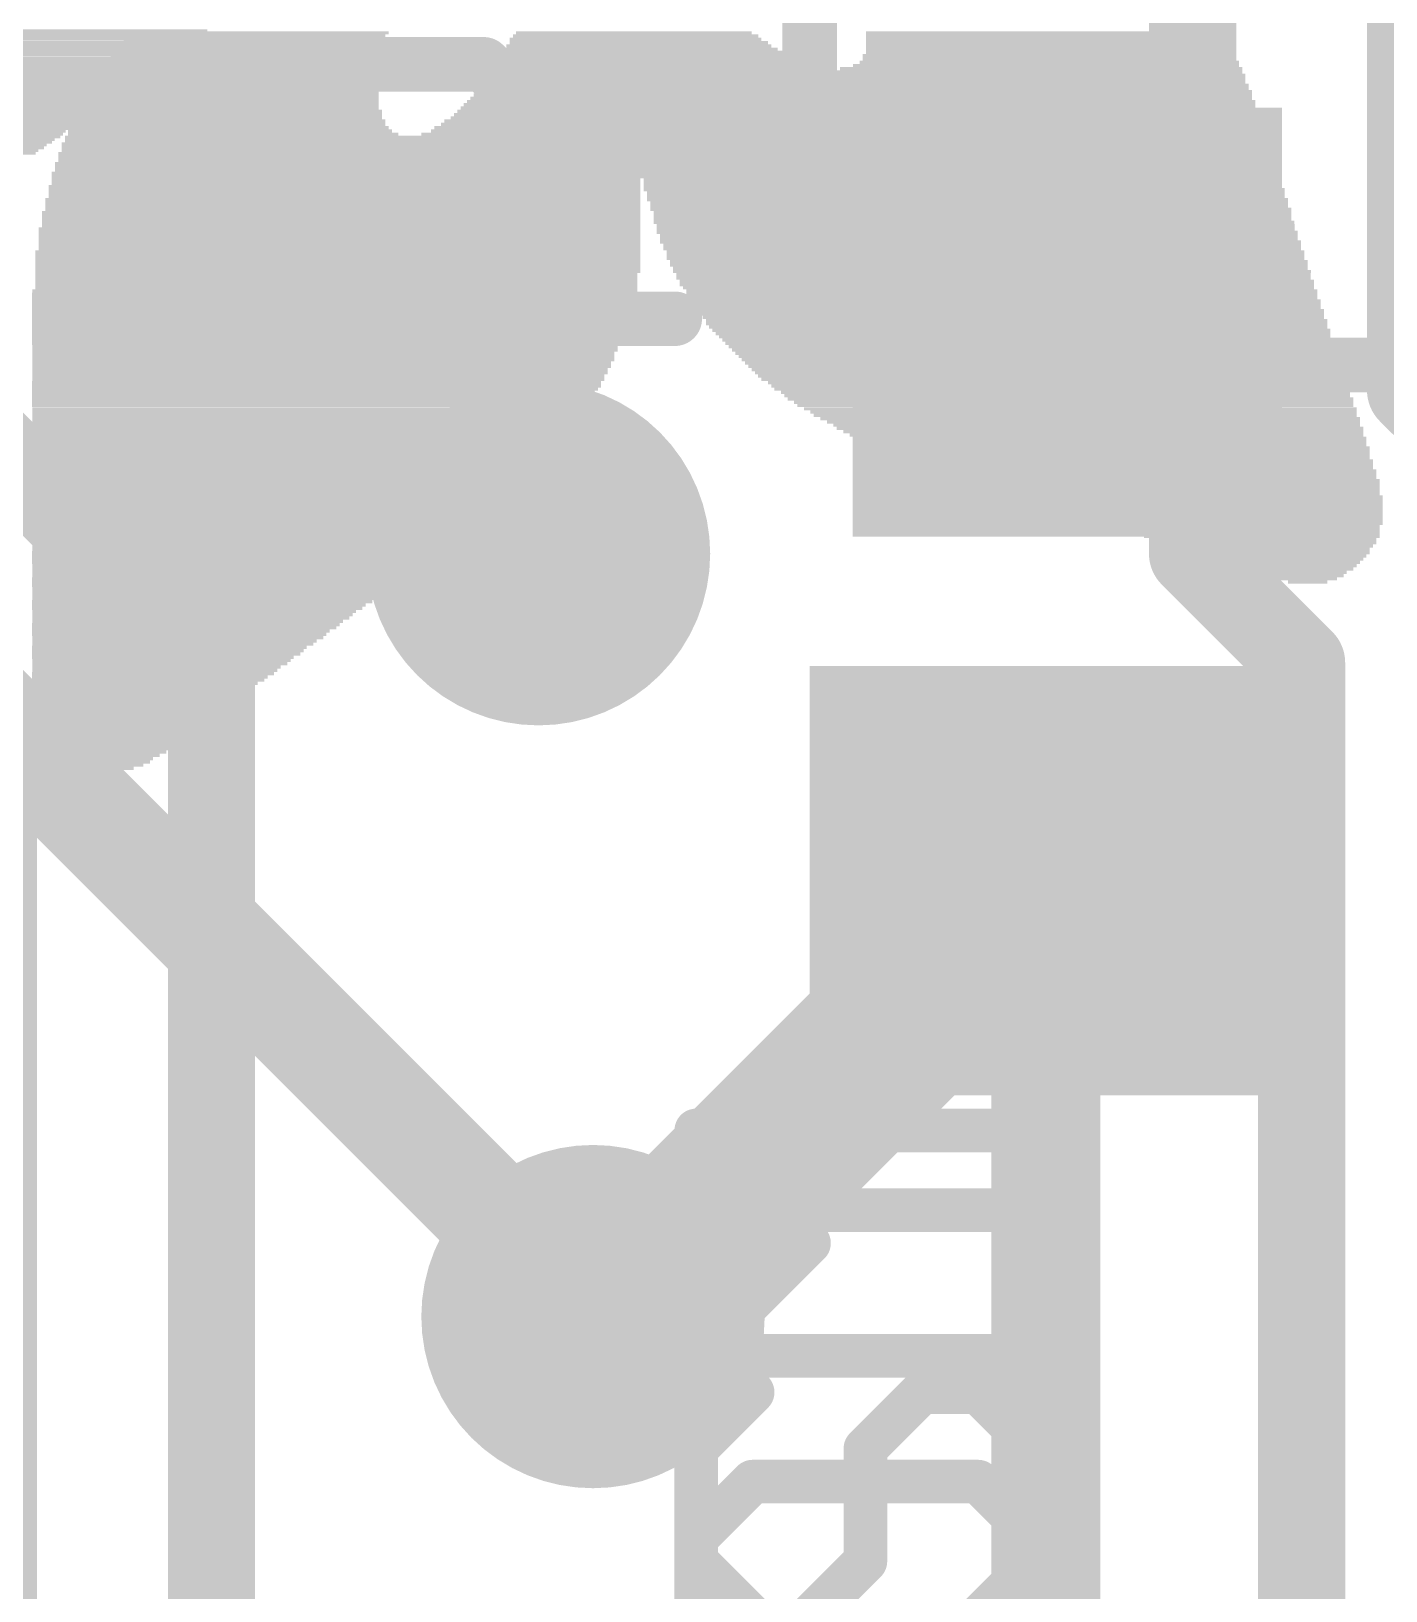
# Model space of a CAD drawing. Extents: x -0.1 to 35.7, y -0.1 to 17.9.
# Drawn here: x 27.266 to 30.422, y 3.933 to 7.568 of the extents above; entities that cross this region are included whole.
import ezdxf

# ---------------------------------------------------------------- set-up
doc = ezdxf.new("R2010")
doc.units = 0
for name, color, linetype in [('1', 12, 'CONTINUOUS'), ('16', 132, 'CONTINUOUS'), ('18', 110, 'CONTINUOUS'), ('21', 40, 'CONTINUOUS'), ('22', 6, 'CONTINUOUS')]:
    doc.layers.add(name, color=color, linetype=linetype)

# ---------------------------------------------------------------- blocks, each defined once
blk = doc.blocks.new('RECT')
blk.add_solid([(-0.5, -0.5), (0.5, -0.5), (-0.5, 0.5), (0.5, 0.5)])
blk = doc.blocks.new('ROUNDV')
at = {"const_width": 0.5}
blk.add_lwpolyline([(0, -0.25, 1), (0, 0.25, 1), (0, -0.25)], format="xyb", dxfattribs=at)

msp = doc.modelspace()

# ---------------------------------------------------------------- linework, layer by layer
at = {"layer": '1'}
for points, const_width in [([(25.527, 8.255), (27.686, 6.096)], 0.2032), ([(25.273, 7.747), (27.178, 5.842)], 0.2032), ([(27.686, 6.096), (27.686, 3.429)], 0.2032), ([(27.178, 5.842), (27.178, 2.667)], 0.2032), ([(29.63, 5.588), (28.614, 4.572)], 0.4064), ([(29.63, 5.588), (29.63, 3.517)], 0.254), ([(28.614, 4.572), (28.575, 4.572)], 0.4064)]:
    msp.add_lwpolyline(points, dxfattribs=dict(at, const_width=const_width))
for points, const_width in [([(27.7368, 6.096, 1), (27.6352, 6.096)], 0.1016), ([(27.6501, 6.0601, 1), (27.7219, 6.1319)], 0.1016), ([(27.2288, 5.842, 1), (27.1272, 5.842)], 0.1016), ([(27.1421, 5.8061, 1), (27.2139, 5.8779)], 0.1016), ([(29.7018, 5.5162, 1), (29.5582, 5.6598)], 0.2032), ([(29.6935, 5.588, 1), (29.5665, 5.588)], 0.127), ([(28.575, 4.6736, 1), (28.575, 4.4704)], 0.2032), ([(28.614, 4.4704, 1), (28.614, 4.6736)], 0.2032), ([(28.5422, 4.6438, 1), (28.6858, 4.5002)], 0.2032)]:
    msp.add_lwpolyline(points, format="xyb", dxfattribs=dict(at, const_width=const_width))
at = {"layer": '16'}
for points, const_width in [([(29.972, 6.35), (29.972, 9.144)], 0.2032), ([(30.48, 6.731), (30.48, 8.255)], 0.2032), ([(30.734, 6.477), (30.48, 6.731)], 0.2032), ([(26.6065, 6.5405), (28.575, 4.572)], 0.254), ([(30.226, 6.096), (29.972, 6.35)], 0.2032), ([(30.226, 3.4925), (30.226, 6.096)], 0.2032)]:
    msp.add_lwpolyline(points, dxfattribs=dict(at, const_width=const_width))
for points, const_width in [([(30.5159, 6.7669, 1), (30.4441, 6.6951)], 0.1016), ([(30.4292, 6.731, 1), (30.5308, 6.731)], 0.1016), ([(30.0079, 6.3859, 1), (29.9361, 6.3141)], 0.1016), ([(29.9212, 6.35, 1), (30.0228, 6.35)], 0.1016), ([(30.2768, 6.096, 1), (30.1752, 6.096)], 0.1016), ([(30.1901, 6.0601, 1), (30.2619, 6.1319)], 0.1016), ([(28.5301, 4.5271, 1), (28.6199, 4.6169)], 0.127)]:
    msp.add_lwpolyline(points, format="xyb", dxfattribs=dict(at, const_width=const_width))
at = {"layer": '21'}
for points, const_width in [([(29.08, 6.79), (29.08, 10.99)], 0.127), ([(27.8757, 7.3425), (28.024, 7.4908)], 0.127), ([(28.024, 7.4908), (28.3206, 7.4908)], 0.127), ([(28.3206, 7.4908), (28.4689, 7.3425)], 0.127), ([(28.4689, 7.1942), (28.7655, 7.4908)], 0.127), ([(27.8757, 6.8976), (27.8757, 7.3425)], 0.127), ([(28.4689, 7.3425), (28.4689, 6.8976)], 0.127), ([(28.7655, 6.8976), (27.8757, 6.8976)], 0.127), ([(31.88, 6.79), (29.08, 6.79)], 0.127), ([(28.8156, 4.6888), (28.8156, 4.9515)], 0.1016), ([(29.6037, 4.6888), (29.6037, 4.9515)], 0.1016), ([(29.6037, 4.8201), (28.8156, 4.8201)], 0.1016), ([(28.947, 4.3956), (28.8156, 4.2643)], 0.1016), ([(29.2097, 4.2643), (29.341, 4.3956)], 0.1016), ([(29.341, 4.3956), (29.4724, 4.3956)], 0.1016), ([(29.4724, 4.3956), (29.6037, 4.2643)], 0.1016), ([(28.8156, 4.2643), (28.8156, 4.0016)], 0.1016), ([(29.2097, 4.0016), (29.2097, 4.2643)], 0.1016), ([(29.6037, 4.2643), (29.6037, 4.0016)], 0.1016), ([(28.8156, 4.0016), (28.947, 3.8702)], 0.1016), ([(29.0783, 3.8702), (29.2097, 4.0016)], 0.1016), ([(29.6037, 4.0016), (29.4724, 3.8702)], 0.1016)]:
    msp.add_lwpolyline(points, dxfattribs=dict(at, const_width=const_width))
for points, const_width in [([(28.024, 7.5225, 1), (28.024, 7.459)], 0.0635), ([(28.0465, 7.4683, 1), (28.0016, 7.5132)], 0.0635), ([(28.3431, 7.5132, 1), (28.2982, 7.4683)], 0.0635), ([(28.3206, 7.459, 1), (28.3206, 7.5225)], 0.0635), ([(28.788, 7.4683, 1), (28.743, 7.5132)], 0.0635), ([(27.8533, 7.365, 1), (27.8982, 7.32)], 0.0635), ([(27.9075, 7.3425, 1), (27.844, 7.3425)], 0.0635), ([(28.5007, 7.3425, 1), (28.4372, 7.3425)], 0.0635), ([(28.4465, 7.32, 1), (28.4914, 7.365)], 0.0635), ([(28.4465, 7.2167, 1), (28.4914, 7.1718)], 0.0635), ([(27.8757, 6.9294, 1), (27.8757, 6.8659)], 0.0635), ([(28.7655, 6.8659, 1), (28.7655, 6.9294)], 0.0635), ([(27.844, 6.8976, 1), (27.9075, 6.8976)], 0.0635), ([(28.4372, 6.8976, 1), (28.5007, 6.8976)], 0.0635), ([(29.08, 6.8217, 1), (29.08, 6.7583)], 0.0635), ([(29.0483, 6.79, 1), (29.1118, 6.79)], 0.0635), ([(28.841, 4.9515, 1), (28.7902, 4.9515)], 0.0508), ([(29.6291, 4.9515, 1), (29.5783, 4.9515)], 0.0508), ([(28.8156, 4.8456, 1), (28.8156, 4.7947)], 0.0508), ([(29.6037, 4.7947, 1), (29.6037, 4.8456)], 0.0508), ([(28.7902, 4.6888, 1), (28.841, 4.6888)], 0.0508), ([(29.5783, 4.6888, 1), (29.6291, 4.6888)], 0.0508), ([(28.9649, 4.3776, 1), (28.929, 4.4136)], 0.0508), ([(29.341, 4.421, 1), (29.341, 4.3702)], 0.0508), ([(29.359, 4.3776, 1), (29.323, 4.4136)], 0.0508), ([(29.4903, 4.4136, 1), (29.4544, 4.3776)], 0.0508), ([(29.4724, 4.3702, 1), (29.4724, 4.421)], 0.0508), ([(28.841, 4.2643, 1), (28.7902, 4.2643)], 0.0508), ([(28.7977, 4.2822, 1), (28.8336, 4.2463)], 0.0508), ([(29.2351, 4.2643, 1), (29.1843, 4.2643)], 0.0508), ([(29.1917, 4.2822, 1), (29.2276, 4.2463)], 0.0508), ([(29.6291, 4.2643, 1), (29.5783, 4.2643)], 0.0508), ([(29.5857, 4.2463, 1), (29.6217, 4.2822)], 0.0508), ([(28.8336, 4.0195, 1), (28.7977, 3.9836)], 0.0508), ([(29.2276, 3.9836, 1), (29.1917, 4.0195)], 0.0508), ([(29.6217, 3.9836, 1), (29.5857, 4.0195)], 0.0508), ([(28.7902, 4.0016, 1), (28.841, 4.0016)], 0.0508), ([(29.1843, 4.0016, 1), (29.2351, 4.0016)], 0.0508), ([(29.5783, 4.0016, 1), (29.6291, 4.0016)], 0.0508)]:
    msp.add_lwpolyline(points, format="xyb", dxfattribs=dict(at, const_width=const_width))
at = {"layer": '22', "const_width": 0.1016}
for points in [[(29.6037, 5.0059), (28.8156, 5.0059)], [(28.8156, 5.0059), (29.0783, 4.7432)], [(29.0783, 4.7432), (28.8156, 4.4805)], [(28.8156, 4.4805), (29.6037, 4.4805)], [(28.8156, 4.056), (28.947, 4.1874)], [(28.947, 4.1874), (29.4724, 4.1874)], [(29.4724, 4.1874), (29.6037, 4.056)], [(28.8156, 3.7933), (28.8156, 4.056)], [(29.6037, 4.056), (29.6037, 3.7933)]]:
    msp.add_lwpolyline(points, dxfattribs=at)
at = {"layer": '22', "const_width": 0.0508}
for points in [[(28.8156, 5.0313, 1), (28.8156, 4.9805)], [(28.8336, 5.0239, 1), (28.7977, 4.988)], [(29.6037, 4.9805, 1), (29.6037, 5.0313)], [(29.0963, 4.7253, 1), (29.0604, 4.7612)], [(29.0604, 4.7253, 1), (29.0963, 4.7612)], [(28.8156, 4.5059, 1), (28.8156, 4.4551)], [(28.7977, 4.4985, 1), (28.8336, 4.4626)], [(29.6037, 4.4551, 1), (29.6037, 4.5059)], [(28.947, 4.2128, 1), (28.947, 4.162)], [(28.9649, 4.1694, 1), (28.929, 4.2053)], [(29.4903, 4.2053, 1), (29.4544, 4.1694)], [(29.4724, 4.162, 1), (29.4724, 4.2128)], [(28.841, 4.056, 1), (28.7902, 4.056)], [(28.7977, 4.074, 1), (28.8336, 4.038)], [(29.6291, 4.056, 1), (29.5783, 4.056)], [(29.5857, 4.038, 1), (29.6217, 4.074)]]:
    msp.add_lwpolyline(points, format="xyb", dxfattribs=at)

# ---------------------------------------------------------------- block references
at = {"layer": '1', "rotation": 270}
msp.add_blockref('RECT', (29.68, 6.89), dxfattribs=at)
at = {"layer": '1', "xscale": 1.1}
msp.add_blockref('RECT', (29.63, 5.588), dxfattribs=at)
at = {"layer": '18', "xscale": 0.8001, "yscale": 0.8001}
for p in [(28.448, 6.35), (28.448, 6.35), (28.575, 4.572), (28.575, 4.572)]:
    msp.add_blockref('ROUNDV', p, dxfattribs=at)
at = {"layer": '21'}
for p, xscale, yscale in [((27.1368, 7.5629), 1.0541, 0.0063), ((27.1463, 7.5692), 1.0605, 0.0064), ((27.0733, 7.5248), 1.0795, 0.0063), ((27.0859, 7.5311), 1.0668, 0.0064), ((27.0954, 7.5375), 1.0605, 0.0063), ((27.1082, 7.5438), 1.0605, 0.0064), ((27.1177, 7.5502), 1.0541, 0.0063), ((27.1272, 7.5565), 1.0604, 0.0064), ((26.9621, 7.4867), 1.2002, 0.0063), ((26.9907, 7.493), 1.1557, 0.0064), ((27.0129, 7.4994), 1.124, 0.0063), ((27.0288, 7.5057), 1.1176, 0.0064), ((27.0447, 7.5121), 1.0985, 0.0063), ((27.0573, 7.5184), 1.0859, 0.0064), ((26.2128, 7.4803), 2.6734, 0.0064), ((26.2128, 7.474), 2.6606, 0.0063), ((26.216, 7.4676), 2.6289, 0.0064), ((26.2192, 7.4613), 2.6099, 0.0063), ((26.2192, 7.4549), 2.5845, 0.0064), ((26.2255, 7.4486), 2.559, 0.0063), ((26.2319, 7.4422), 2.5337, 0.0064), ((26.2351, 7.4359), 2.5019, 0.0063), ((26.2446, 7.4295), 2.4701, 0.0064), ((26.2605, 7.4232), 2.4257, 0.0063), ((26.3557, 7.4168), 2.2098, 0.0064), ((26.6256, 7.4104), 1.6573, 0.0063), ((26.6288, 7.4041), 1.6383, 0.0064), ((26.6256, 7.3978), 1.6193, 0.0063), ((26.6192, 7.3851), 1.5938, 0.0063), ((26.6256, 7.3914), 1.6065, 0.0064), ((26.6192, 7.3787), 1.5812, 0.0064), ((26.6129, 7.3723), 1.5685, 0.0063), ((26.7335, 7.366), 1.3144, 0.0064), ((26.7399, 7.3597), 1.2891, 0.0063), ((26.7399, 7.3533), 1.2637, 0.0064), ((26.7399, 7.347), 1.2509, 0.0063), ((26.7431, 7.3406), 1.2319, 0.0064), ((26.7399, 7.3342), 1.2129, 0.0063), ((26.7399, 7.3279), 1.2001, 0.0064), ((26.7399, 7.3216), 1.1875, 0.0063), ((26.7367, 7.3152), 1.1684, 0.0064), ((26.7367, 7.3089), 1.1557, 0.0063), ((26.7335, 7.3025), 1.1366, 0.0064), ((26.7335, 7.2961), 1.124, 0.0063), ((26.7304, 7.2898), 1.1049, 0.0064), ((26.7303, 7.2835), 1.0922, 0.0063)]:
    msp.add_blockref('RECT', p, dxfattribs=dict(at, xscale=xscale, yscale=yscale))
at = {"layer": '22', "rotation": 180}
for p, xscale, yscale in [((27.7978, 7.5641), 0.6019, 0.0076), ((28.6703, 7.5641), 0.5487, 0.0076), ((29.6266, 7.5641), 0.8305, 0.0076), ((27.7711, 7.526), 0.6248, 0.0076), ((27.7787, 7.5337), 0.6248, 0.0077), ((27.7825, 7.5413), 0.6172, 0.0076), ((27.7863, 7.5489), 0.6096, 0.0076), ((27.7901, 7.5565), 0.602, 0.0076), ((28.6817, 7.5337), 0.6172, 0.0077), ((28.6893, 7.526), 0.6324, 0.0076), ((28.6741, 7.5489), 0.5867, 0.0076), ((28.6817, 7.5413), 0.602, 0.0076), ((28.6741, 7.5565), 0.5715, 0.0076), ((29.6304, 7.5565), 0.8382, 0.0076), ((29.6304, 7.5489), 0.8382, 0.0076), ((29.6342, 7.5413), 0.8458, 0.0076), ((29.6342, 7.5337), 0.8458, 0.0077), ((29.638, 7.526), 0.8534, 0.0076), ((27.7597, 7.4956), 0.6477, 0.0077), ((27.7597, 7.4879), 0.6477, 0.0076), ((27.7635, 7.5032), 0.6401, 0.0076), ((27.7673, 7.5108), 0.6325, 0.0076), ((27.7711, 7.5184), 0.6248, 0.0076), ((28.7198, 7.4879), 0.7391, 0.0076), ((28.7084, 7.4956), 0.7163, 0.0077), ((28.7045, 7.5032), 0.6934, 0.0076), ((28.6931, 7.5184), 0.6554, 0.0076), ((28.7007, 7.5108), 0.6706, 0.0076), ((29.6303, 7.4879), 0.8991, 0.0076), ((29.638, 7.4956), 0.8839, 0.0077), ((29.638, 7.5108), 0.8687, 0.0076), ((29.638, 7.5032), 0.8687, 0.0076), ((29.638, 7.5184), 0.8534, 0.0076), ((27.7406, 7.4498), 0.6706, 0.0076), ((27.7444, 7.4575), 0.663, 0.0077), ((27.7483, 7.4727), 0.6553, 0.0076), ((27.7483, 7.4651), 0.6553, 0.0076), ((27.7521, 7.4803), 0.6477, 0.0076), ((29.2075, 7.4498), 1.7755, 0.0076), ((29.2112, 7.4575), 1.7679, 0.0077), ((29.2113, 7.4727), 1.7526, 0.0076), ((29.2151, 7.4651), 1.7602, 0.0076), ((28.7389, 7.4803), 0.7925, 0.0076), ((29.619, 7.4803), 0.9373, 0.0076), ((27.733, 7.4194), 0.6858, 0.0077), ((27.7368, 7.4346), 0.6782, 0.0076), ((27.7368, 7.427), 0.6782, 0.0076), ((27.7406, 7.4422), 0.6706, 0.0076), ((29.2036, 7.4194), 1.8135, 0.0077), ((29.2075, 7.427), 1.8059, 0.0076), ((29.2075, 7.4422), 1.7907, 0.0076), ((29.2075, 7.4346), 1.7907, 0.0076), ((27.7292, 7.3813), 0.7087, 0.0077), ((27.7254, 7.3889), 0.7011, 0.0076), ((27.7292, 7.4041), 0.6934, 0.0076), ((27.7292, 7.3965), 0.6934, 0.0076), ((27.733, 7.4117), 0.6858, 0.0076), ((29.1923, 7.3813), 1.8669, 0.0077), ((29.1922, 7.3889), 1.8516, 0.0076), ((29.196, 7.3965), 1.844, 0.0076), ((29.1998, 7.4041), 1.8364, 0.0076), ((29.1998, 7.4117), 1.8212, 0.0076), ((27.7254, 7.3432), 0.7467, 0.0077), ((27.7254, 7.3584), 0.7315, 0.0076), ((27.7254, 7.3508), 0.7315, 0.0076), ((27.7254, 7.3736), 0.7163, 0.0076), ((27.7254, 7.366), 0.7163, 0.0076), ((29.1694, 7.3432), 1.9279, 0.0077), ((29.177, 7.3508), 1.9126, 0.0076), ((29.1808, 7.3584), 1.905, 0.0076), ((29.1846, 7.366), 1.8822, 0.0076), ((29.1884, 7.3736), 1.8746, 0.0076), ((28.7426, 7.3051), 2.8118, 0.0077), ((28.7427, 7.3203), 2.7965, 0.0076), ((28.7465, 7.3127), 2.8041, 0.0076), ((27.7292, 7.3355), 0.7544, 0.0076), ((27.7368, 7.3279), 0.7696, 0.0076), ((29.1579, 7.3279), 1.966, 0.0076), ((29.1694, 7.3355), 1.9431, 0.0076), ((28.7426, 7.2822), 2.827, 0.0076), ((28.7426, 7.2746), 2.827, 0.0076), ((28.7465, 7.267), 2.8347, 0.0077), ((28.7426, 7.2974), 2.8118, 0.0076), ((28.7464, 7.2898), 2.8194, 0.0076), ((28.7427, 7.2365), 2.8575, 0.0076), ((28.7427, 7.2593), 2.8423, 0.0076), ((28.7427, 7.2517), 2.8423, 0.0076), ((28.7465, 7.2441), 2.8499, 0.0076), ((27.9959, 7.206), 1.3792, 0.0076), ((27.9959, 7.1984), 1.3792, 0.0076), ((28.7427, 7.2289), 2.8575, 0.0077), ((27.9997, 7.2212), 1.3716, 0.0076), ((27.9997, 7.2136), 1.3716, 0.0076), ((29.4361, 7.2212), 1.4859, 0.0076), ((29.4361, 7.2136), 1.4859, 0.0076), ((29.4361, 7.206), 1.4859, 0.0076), ((29.4398, 7.1984), 1.4935, 0.0076), ((27.9921, 7.1755), 1.3869, 0.0076), ((27.9921, 7.1679), 1.3869, 0.0076), ((27.9921, 7.1603), 1.3869, 0.0076), ((27.9959, 7.1908), 1.3792, 0.0077), ((27.9959, 7.1831), 1.3792, 0.0076), ((29.4474, 7.1755), 1.4935, 0.0076), ((29.4437, 7.1908), 1.4859, 0.0077), ((29.4437, 7.1831), 1.4859, 0.0076), ((29.4513, 7.1679), 1.4859, 0.0076), ((29.4513, 7.1603), 1.4859, 0.0076), ((27.9883, 7.145), 1.3945, 0.0076), ((27.9883, 7.1374), 1.3945, 0.0076), ((27.9883, 7.1298), 1.3945, 0.0076), ((27.9883, 7.1222), 1.3945, 0.0076), ((27.9921, 7.1527), 1.3869, 0.0077), ((29.4551, 7.1527), 1.4936, 0.0077), ((29.459, 7.145), 1.4859, 0.0076), ((29.459, 7.1374), 1.4859, 0.0076), ((29.459, 7.1298), 1.4859, 0.0076), ((29.4627, 7.1222), 1.4935, 0.0076), ((27.9845, 7.1069), 1.4021, 0.0076), ((27.9845, 7.0993), 1.4021, 0.0076), ((27.9845, 7.0917), 1.4021, 0.0076), ((27.9883, 7.1146), 1.3945, 0.0077), ((29.4666, 7.1146), 1.4859, 0.0077), ((29.4666, 7.1069), 1.4859, 0.0076), ((29.4703, 7.0993), 1.4935, 0.0076), ((29.4742, 7.0917), 1.4859, 0.0076), ((27.9807, 7.0536), 1.4097, 0.0076), ((27.9845, 7.0841), 1.4021, 0.0076), ((27.9845, 7.0765), 1.4021, 0.0077), ((27.9845, 7.0688), 1.4021, 0.0076), ((27.9845, 7.0612), 1.4021, 0.0076), ((29.4742, 7.0841), 1.4859, 0.0076), ((29.4779, 7.0765), 1.4935, 0.0077), ((29.4818, 7.0688), 1.4859, 0.0076), ((29.4818, 7.0612), 1.4859, 0.0076), ((29.4894, 7.0536), 1.4859, 0.0076), ((27.9807, 7.046), 1.4097, 0.0076), ((27.9807, 7.0384), 1.4097, 0.0077), ((27.9807, 7.0307), 1.4097, 0.0076), ((27.9807, 7.0231), 1.4097, 0.0076), ((27.9807, 7.0155), 1.4097, 0.0076), ((29.4894, 7.046), 1.4859, 0.0076), ((29.4894, 7.0384), 1.4859, 0.0077), ((29.4971, 7.0307), 1.4859, 0.0076), ((29.4971, 7.0231), 1.4859, 0.0076), ((29.5008, 7.0155), 1.4783, 0.0076), ((27.9807, 7.0079), 1.4097, 0.0076), ((27.9769, 7.0003), 1.4021, 0.0077), ((27.9769, 6.9926), 1.4021, 0.0076), ((27.9769, 6.985), 1.4021, 0.0076), ((27.9769, 6.9774), 1.4021, 0.0076), ((29.5047, 7.0079), 1.4859, 0.0076), ((29.5084, 7.0003), 1.4783, 0.0077), ((29.5084, 6.9926), 1.4783, 0.0076), ((29.516, 6.985), 1.4783, 0.0076), ((29.516, 6.9774), 1.4783, 0.0076), ((27.9731, 6.9622), 1.4097, 0.0077), ((27.9692, 6.9545), 1.402, 0.0076), ((27.9692, 6.9469), 1.402, 0.0076), ((27.9692, 6.9393), 1.402, 0.0076), ((27.9769, 6.9698), 1.4021, 0.0076), ((29.5199, 6.9698), 1.4707, 0.0076), ((29.5275, 6.9622), 1.4706, 0.0077), ((29.5275, 6.9545), 1.4706, 0.0076), ((29.5313, 6.9469), 1.463, 0.0076), ((29.5351, 6.9393), 1.4706, 0.0076), ((27.9692, 6.9317), 1.402, 0.0076), ((27.9654, 6.9241), 1.3944, 0.0077), ((27.9654, 6.9164), 1.3944, 0.0076), ((27.9654, 6.9088), 1.3944, 0.0076), ((29.5389, 6.9317), 1.463, 0.0076), ((29.5427, 6.9241), 1.4554, 0.0077), ((29.5465, 6.9164), 1.4631, 0.0076), ((29.5504, 6.9088), 1.4555, 0.0076), ((27.9616, 6.9012), 1.3868, 0.0076), ((27.9616, 6.8936), 1.3868, 0.0076), ((27.9616, 6.886), 1.3868, 0.0077), ((27.9616, 6.8783), 1.3868, 0.0076), ((27.9578, 6.8707), 1.3792, 0.0076), ((29.5542, 6.9012), 1.4478, 0.0076), ((29.5618, 6.8936), 1.4478, 0.0076), ((29.5618, 6.886), 1.4478, 0.0077), ((29.5656, 6.8783), 1.4402, 0.0076), ((29.5732, 6.8707), 1.4402, 0.0076), ((27.9578, 6.8631), 1.3792, 0.0076), ((27.954, 6.8555), 1.3716, 0.0076), ((27.954, 6.8479), 1.3716, 0.0077), ((27.954, 6.8402), 1.3716, 0.0076), ((27.9502, 6.8326), 1.3639, 0.0076), ((29.577, 6.8631), 1.4326, 0.0076), ((29.5809, 6.8555), 1.4249, 0.0076), ((29.5885, 6.8479), 1.4249, 0.0077), ((29.5922, 6.8402), 1.4173, 0.0076), ((29.5961, 6.8326), 1.4097, 0.0076), ((27.9502, 6.825), 1.3639, 0.0076), ((27.9426, 6.7945), 1.3487, 0.0076), ((27.9464, 6.8174), 1.3563, 0.0076), ((27.9464, 6.8098), 1.3563, 0.0077), ((27.9464, 6.8021), 1.3563, 0.0076), ((29.6037, 6.825), 1.4097, 0.0076), ((29.6075, 6.8174), 1.402, 0.0076), ((29.6113, 6.8098), 1.3944, 0.0077), ((29.619, 6.8021), 1.3945, 0.0076), ((29.6227, 6.7945), 1.3869, 0.0076), ((27.9426, 6.7869), 1.3487, 0.0076), ((27.935, 6.764), 1.3335, 0.0076), ((27.9388, 6.7793), 1.3411, 0.0076), ((27.9388, 6.7717), 1.3411, 0.0077), ((29.6266, 6.7869), 1.3793, 0.0076), ((29.6342, 6.7793), 1.3792, 0.0076), ((29.638, 6.7717), 1.3716, 0.0077), ((29.6418, 6.764), 1.364, 0.0076), ((27.935, 6.7564), 1.3335, 0.0076), ((27.9311, 6.7488), 1.3258, 0.0076), ((27.9311, 6.7412), 1.3258, 0.0076), ((27.9273, 6.7336), 1.3182, 0.0077), ((27.9235, 6.7259), 1.3106, 0.0076), ((29.6494, 6.7564), 1.364, 0.0076), ((29.6571, 6.7488), 1.3487, 0.0076), ((29.6608, 6.7412), 1.3411, 0.0076), ((29.6684, 6.7336), 1.3411, 0.0077), ((29.6761, 6.7259), 1.3259, 0.0076), ((27.9235, 6.7183), 1.3106, 0.0076), ((27.9197, 6.7107), 1.303, 0.0076), ((27.9197, 6.7031), 1.303, 0.0076), ((27.9159, 6.6955), 1.2954, 0.0077), ((27.9121, 6.6878), 1.2877, 0.0076), ((29.6799, 6.7183), 1.3182, 0.0076), ((29.6875, 6.7107), 1.3182, 0.0076), ((29.6951, 6.7031), 1.303, 0.0076), ((29.6989, 6.6955), 1.2954, 0.0077), ((29.7104, 6.6878), 1.2878, 0.0076), ((27.9121, 6.6802), 1.2877, 0.0076), ((27.9045, 6.665), 1.2725, 0.0076), ((27.9083, 6.6726), 1.2801, 0.0076), ((27.9007, 6.6574), 1.2649, 0.0077), ((27.9007, 6.6497), 1.2649, 0.0076), ((29.718, 6.6802), 1.2726, 0.0076), ((29.7218, 6.6726), 1.265, 0.0076), ((29.7333, 6.665), 1.2573, 0.0076), ((29.7409, 6.6574), 1.2421, 0.0077), ((29.7485, 6.6497), 1.2268, 0.0076), ((27.8969, 6.6421), 1.2573, 0.0076), ((27.893, 6.6345), 1.2496, 0.0076), ((27.8892, 6.6269), 1.242, 0.0076), ((27.8892, 6.6193), 1.242, 0.0077), ((29.7561, 6.6421), 1.2268, 0.0076), ((29.7637, 6.6345), 1.2116, 0.0076), ((29.7714, 6.6269), 1.1963, 0.0076), ((29.7828, 6.6193), 1.1887, 0.0077), ((27.8854, 6.6116), 1.2344, 0.0076), ((27.8816, 6.604), 1.2268, 0.0076), ((27.8778, 6.5964), 1.2192, 0.0076), ((27.874, 6.5888), 1.2115, 0.0076), ((27.874, 6.5812), 1.2115, 0.0077), ((29.7942, 6.6116), 1.1658, 0.0076), ((29.8018, 6.604), 1.1506, 0.0076), ((29.8132, 6.5964), 1.143, 0.0076), ((29.8247, 6.5888), 1.1201, 0.0076), ((29.8323, 6.5812), 1.1049, 0.0077), ((27.8664, 6.5659), 1.1963, 0.0076), ((27.8588, 6.5507), 1.1811, 0.0076), ((27.8549, 6.5431), 1.1734, 0.0077), ((27.8702, 6.5735), 1.2039, 0.0076), ((27.8626, 6.5583), 1.1887, 0.0076), ((29.8437, 6.5735), 1.082, 0.0076), ((29.859, 6.5659), 1.0668, 0.0076), ((29.8704, 6.5583), 1.044, 0.0076), ((29.8819, 6.5507), 1.0211, 0.0076), ((29.8971, 6.5431), 1.0059, 0.0077), ((27.8511, 6.5354), 1.1658, 0.0076), ((27.8473, 6.5278), 1.1582, 0.0076), ((27.8435, 6.5202), 1.1506, 0.0076), ((27.8397, 6.5126), 1.143, 0.0076), ((27.8359, 6.505), 1.1353, 0.0077), ((29.9085, 6.5354), 0.983, 0.0076), ((29.92, 6.5278), 0.9601, 0.0076), ((29.9352, 6.5202), 0.9449, 0.0076), ((29.9466, 6.5126), 0.922, 0.0076), ((29.9619, 6.505), 0.8915, 0.0077), ((27.8283, 6.4897), 1.1201, 0.0076), ((27.8207, 6.4745), 1.1049, 0.0076), ((27.8168, 6.4668), 1.0972, 0.0077), ((27.8321, 6.4973), 1.1277, 0.0076), ((27.8245, 6.4821), 1.1125, 0.0076), ((29.9733, 6.4973), 0.8687, 0.0076), ((29.9847, 6.4897), 0.8458, 0.0076), ((29.9999, 6.4821), 0.8306, 0.0076), ((30.0114, 6.4745), 0.8077, 0.0076), ((30.0228, 6.4668), 0.7848, 0.0077), ((27.813, 6.4592), 1.0896, 0.0076), ((27.8054, 6.4516), 1.0744, 0.0076), ((27.8016, 6.444), 1.0668, 0.0076), ((27.7978, 6.4364), 1.0591, 0.0076), ((30.0342, 6.4592), 0.762, 0.0076), ((30.0457, 6.4516), 0.7391, 0.0076), ((30.0571, 6.444), 0.7163, 0.0076), ((30.0685, 6.4364), 0.6934, 0.0076), ((27.7826, 6.4135), 1.0287, 0.0076), ((27.7787, 6.4059), 1.021, 0.0076), ((27.7711, 6.3983), 1.0058, 0.0076), ((27.794, 6.4287), 1.0515, 0.0077), ((27.7864, 6.4211), 1.0363, 0.0076), ((30.08, 6.4287), 0.6705, 0.0077), ((30.0914, 6.4211), 0.6477, 0.0076), ((30.099, 6.4135), 0.6172, 0.0076), ((30.1104, 6.4059), 0.5944, 0.0076), ((30.1219, 6.3983), 0.5715, 0.0076), ((27.7673, 6.3906), 0.9982, 0.0077), ((27.7635, 6.383), 0.9906, 0.0076), ((27.7521, 6.3678), 0.9677, 0.0076), ((27.7445, 6.3602), 0.9525, 0.0076), ((27.7559, 6.3754), 0.9753, 0.0076), ((30.1333, 6.3906), 0.5486, 0.0077), ((30.1409, 6.383), 0.5182, 0.0076), ((30.1524, 6.3754), 0.4953, 0.0076), ((30.16, 6.3678), 0.4649, 0.0076), ((30.1676, 6.3602), 0.4343, 0.0076), ((27.7406, 6.3525), 0.9448, 0.0077), ((27.7368, 6.3449), 0.9372, 0.0076), ((27.7292, 6.3373), 0.922, 0.0076), ((27.7254, 6.3297), 0.9144, 0.0076), ((27.7216, 6.3221), 0.9067, 0.0076), ((30.179, 6.3525), 0.4114, 0.0077), ((30.1866, 6.3449), 0.381, 0.0076), ((30.1943, 6.3373), 0.3505, 0.0076), ((30.2019, 6.3297), 0.3201, 0.0076), ((30.2095, 6.3221), 0.2896, 0.0076), ((27.714, 6.3144), 0.8915, 0.0077), ((27.7064, 6.2992), 0.8763, 0.0076), ((27.6987, 6.2916), 0.861, 0.0076), ((27.7102, 6.3068), 0.8839, 0.0076), ((30.2171, 6.3144), 0.259, 0.0077), ((30.2209, 6.3068), 0.221, 0.0076), ((30.2286, 6.2992), 0.1905, 0.0076), ((30.2362, 6.2916), 0.1447, 0.0076), ((27.6949, 6.284), 0.8534, 0.0076), ((27.6873, 6.2763), 0.8382, 0.0077), ((27.6835, 6.2687), 0.8305, 0.0076), ((27.6797, 6.2611), 0.8229, 0.0076), ((27.6721, 6.2535), 0.8077, 0.0076), ((30.24, 6.284), 0.0915, 0.0076), ((27.6683, 6.2459), 0.8001, 0.0076), ((27.6644, 6.2383), 0.7924, 0.0077), ((27.6568, 6.2306), 0.7772, 0.0076), ((27.653, 6.223), 0.7696, 0.0076), ((27.6454, 6.2154), 0.7543, 0.0076), ((27.6378, 6.2002), 0.7391, 0.0077), ((27.6302, 6.1925), 0.7239, 0.0076), ((27.6263, 6.1849), 0.7162, 0.0076), ((27.6225, 6.1773), 0.7086, 0.0076), ((27.6416, 6.2078), 0.7467, 0.0076), ((27.6149, 6.1697), 0.6934, 0.0076), ((27.6111, 6.1621), 0.6858, 0.0077), ((27.6073, 6.1544), 0.6781, 0.0076), ((27.5997, 6.1468), 0.6629, 0.0076), ((27.5882, 6.1316), 0.64, 0.0076), ((27.5844, 6.124), 0.6324, 0.0077), ((27.5806, 6.1163), 0.6248, 0.0076), ((27.573, 6.1087), 0.6096, 0.0076), ((27.5959, 6.1392), 0.6553, 0.0076), ((27.5692, 6.1011), 0.6019, 0.0076), ((27.554, 6.0782), 0.5715, 0.0076), ((27.5501, 6.0706), 0.5638, 0.0076), ((27.5654, 6.0935), 0.5943, 0.0076), ((27.5578, 6.0859), 0.5791, 0.0077), ((27.5425, 6.063), 0.5486, 0.0076), ((27.5387, 6.0554), 0.541, 0.0076), ((27.5311, 6.0478), 0.5257, 0.0077), ((27.5235, 6.0325), 0.5105, 0.0076), ((27.5273, 6.0401), 0.5181, 0.0076), ((27.5159, 6.0249), 0.4953, 0.0076), ((27.512, 6.0173), 0.4876, 0.0076), ((27.5082, 6.0097), 0.48, 0.0077), ((27.5006, 6.002), 0.4648, 0.0076), ((27.5006, 5.9944), 0.4496, 0.0076), ((27.4854, 5.9716), 0.4191, 0.0077), ((27.4777, 5.9639), 0.4038, 0.0076), ((27.4968, 5.9868), 0.4419, 0.0076), ((27.4892, 5.9792), 0.4267, 0.0076), ((27.4777, 5.9563), 0.3886, 0.0076), ((27.4739, 5.9487), 0.381, 0.0076), ((27.4663, 5.9411), 0.3658, 0.0076), ((27.4625, 5.9258), 0.3429, 0.0076), ((27.4663, 5.9335), 0.3505, 0.0077), ((27.4587, 5.9182), 0.3201, 0.0076), ((27.4587, 5.9106), 0.3048, 0.0076), ((27.4511, 5.903), 0.2895, 0.0076), ((27.4511, 5.8954), 0.2743, 0.0077), ((27.4511, 5.8877), 0.2591, 0.0076), ((27.451, 5.8801), 0.2286, 0.0076), ((27.4473, 5.8725), 0.2057, 0.0076), ((27.4511, 5.8649), 0.1829, 0.0076), ((27.451, 5.8573), 0.1524, 0.0077), ((27.4473, 5.8496), 0.1143, 0.0076), ((27.4472, 5.842), 0.0686, 0.0076)]:
    msp.add_blockref('RECT', p, dxfattribs=dict(at, xscale=xscale, yscale=yscale))

doc.saveas('drawing.dxf')
